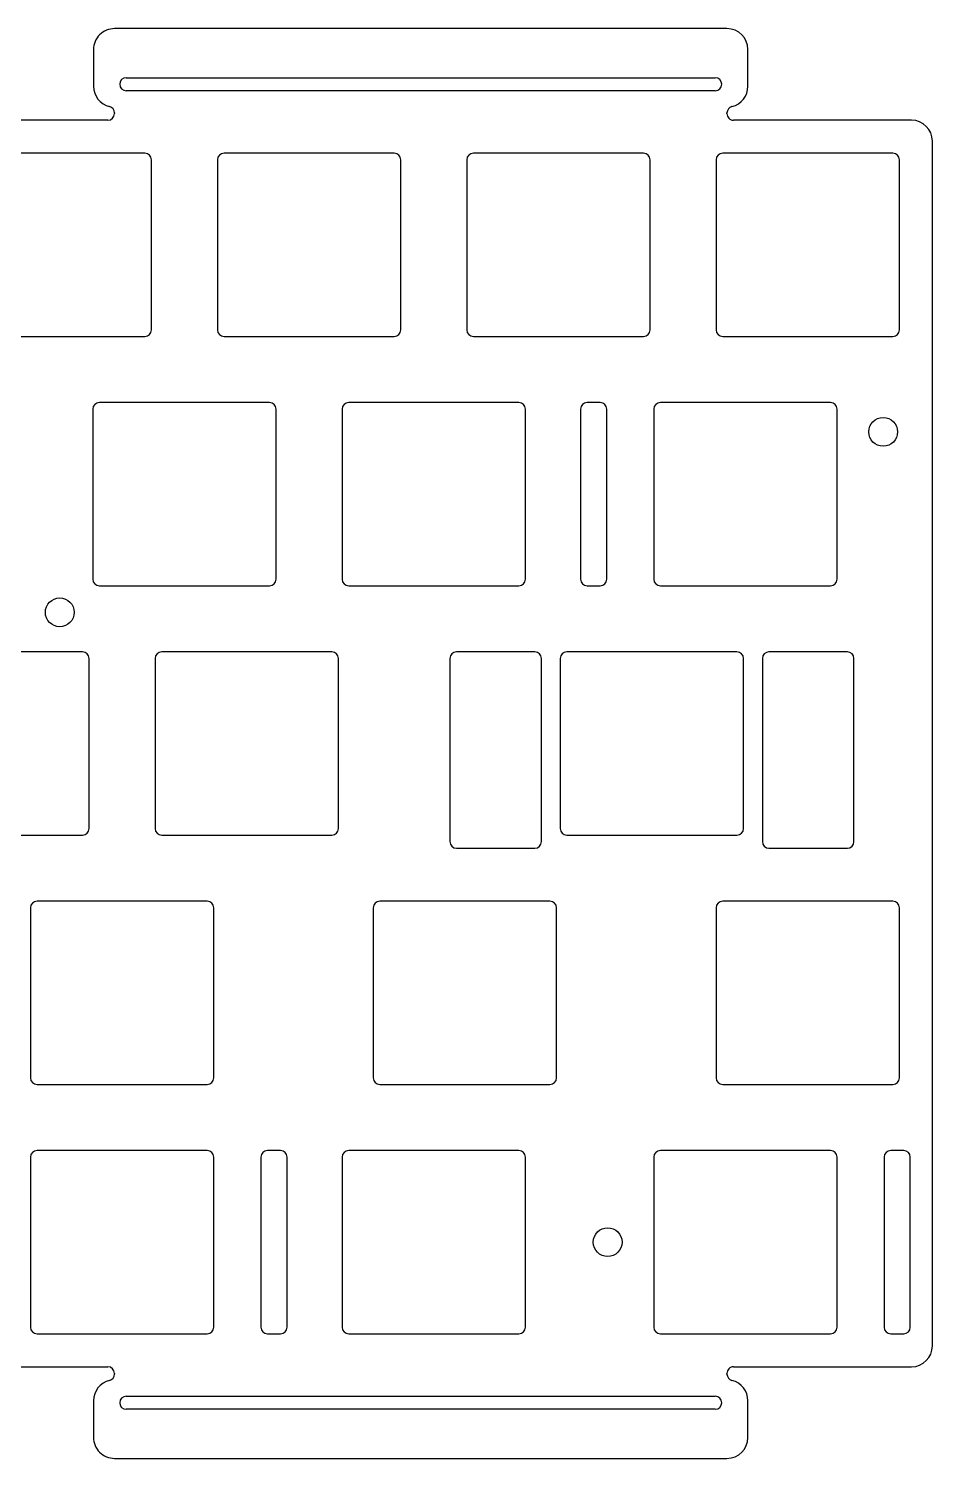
# Model space of a CAD drawing. Header units: millimetres. Extents: x 0 to 286, y -101 to 9.
# Drawn here: x 216.7 to 285.8, y -100.7 to 8.6 of the extents above; entities that cross this region are included whole.
import ezdxf

# ---------------------------------------------------------------- set-up
doc = ezdxf.new("R2010")
doc.units = ezdxf.units.MM
doc.layers.add('Edge.Cuts', color=254, linetype='CONTINUOUS', true_color=0xd0d2cd)

msp = doc.modelspace()

# ---------------------------------------------------------------- linework, layer by layer
at = {"layer": 'Edge.Cuts', "linetype": 'CONTINUOUS'}
for p, q in [((270.054918, 8.6), (223.254918, 8.6)), ((221.654918, 7), (221.654918, 4.2)), ((271.654918, 4.2), (271.654918, 7)), ((224.154918, 4.85), (269.154918, 4.85)), ((269.154918, 3.85), (224.154918, 3.85)), ((222.754918, 1.6), (213.215975, 1.6)), ((223.254918, 2.160392), (223.254918, 2.1)), ((270.054918, 2.1), (270.054918, 2.160392)), ((284.15, 1.6), (270.554918, 1.6)), ((285.75, -92.05), (285.75, 0)), ((225.575, -0.925), (212.575, -0.925)), ((244.625, -0.925), (231.625, -0.925)), ((263.675, -0.925), (250.675, -0.925)), ((282.725, -0.925), (269.725, -0.925)), ((226.075, -14.425), (226.075, -1.425)), ((231.125, -1.425), (231.125, -14.425)), ((245.125, -14.425), (245.125, -1.425)), ((250.175, -1.425), (250.175, -14.425)), ((264.175, -14.425), (264.175, -1.425)), ((269.225, -1.425), (269.225, -14.425)), ((283.225, -14.425), (283.225, -1.425)), ((212.575, -14.925), (225.575, -14.925)), ((231.625, -14.925), (244.625, -14.925)), ((250.675, -14.925), (263.675, -14.925)), ((269.725, -14.925), (282.725, -14.925)), ((221.6, -20.475), (221.6, -33.475)), ((235.1, -19.975), (222.1, -19.975)), ((235.6, -33.475), (235.6, -20.475)), ((240.65, -20.475), (240.65, -33.475)), ((254.15, -19.975), (241.15, -19.975)), ((254.65, -33.475), (254.65, -20.475)), ((258.8625, -20.475), (258.8625, -33.475)), ((260.3625, -19.975), (259.3625, -19.975)), ((260.8625, -33.475), (260.8625, -20.475)), ((264.4625, -20.475), (264.4625, -33.475)), ((277.9625, -19.975), (264.9625, -19.975)), ((278.4625, -33.475), (278.4625, -20.475)), ((222.1, -33.975), (235.1, -33.975)), ((241.15, -33.975), (254.15, -33.975)), ((259.3625, -33.975), (260.3625, -33.975)), ((264.9625, -33.975), (277.9625, -33.975)), ((220.8125, -39.025), (207.8125, -39.025)), ((239.8625, -39.025), (226.8625, -39.025)), ((255.38075, -39.025), (249.38075, -39.025)), ((270.81875, -39.025), (257.81875, -39.025)), ((279.25675, -39.025), (273.25675, -39.025)), ((221.3125, -52.525), (221.3125, -39.525)), ((226.3625, -39.525), (226.3625, -52.525)), ((240.3625, -52.525), (240.3625, -39.525)), ((248.88075, -39.525), (248.88075, -53.525)), ((255.88075, -53.525), (255.88075, -39.525)), ((257.31875, -39.525), (257.31875, -52.525)), ((271.31875, -52.525), (271.31875, -39.525)), ((272.75675, -39.525), (272.75675, -53.525)), ((279.75675, -53.525), (279.75675, -39.525)), ((207.8125, -53.025), (220.8125, -53.025)), ((226.8625, -53.025), (239.8625, -53.025)), ((257.81875, -53.025), (270.81875, -53.025)), ((249.38075, -54.025), (255.38075, -54.025)), ((273.25675, -54.025), (279.25675, -54.025)), ((216.8375, -58.575), (216.8375, -71.575)), ((230.3375, -58.075), (217.3375, -58.075)), ((230.8375, -71.575), (230.8375, -58.575)), ((243.03125, -58.575), (243.03125, -71.575)), ((256.53125, -58.075), (243.53125, -58.075)), ((257.03125, -71.575), (257.03125, -58.575)), ((269.225, -58.575), (269.225, -71.575)), ((282.725, -58.075), (269.725, -58.075)), ((283.225, -71.575), (283.225, -58.575)), ((217.3375, -72.075), (230.3375, -72.075)), ((243.53125, -72.075), (256.53125, -72.075)), ((269.725, -72.075), (282.725, -72.075)), ((230.3375, -77.125), (217.3375, -77.125)), ((235.9375, -77.125), (234.9375, -77.125)), ((254.15, -77.125), (241.15, -77.125)), ((277.9625, -77.125), (264.9625, -77.125)), ((283.5625, -77.125), (282.5625, -77.125)), ((216.8375, -77.625), (216.8375, -90.625)), ((230.8375, -90.625), (230.8375, -77.625)), ((234.4375, -77.625), (234.4375, -90.625)), ((236.4375, -90.625), (236.4375, -77.625)), ((240.65, -77.625), (240.65, -90.625)), ((254.65, -90.625), (254.65, -77.625)), ((264.4625, -77.625), (264.4625, -90.625)), ((278.4625, -90.625), (278.4625, -77.625)), ((282.0625, -77.625), (282.0625, -90.625)), ((284.0625, -90.625), (284.0625, -77.625)), ((217.3375, -91.125), (230.3375, -91.125)), ((234.9375, -91.125), (235.9375, -91.125)), ((241.15, -91.125), (254.15, -91.125)), ((264.9625, -91.125), (277.9625, -91.125)), ((282.5625, -91.125), (283.5625, -91.125)), ((213.215975, -93.65), (222.754918, -93.65)), ((270.554918, -93.65), (284.15, -93.65)), ((223.254918, -94.15), (223.254918, -94.210392)), ((270.054918, -94.210392), (270.054918, -94.15)), ((224.154882, -95.9), (269.154882, -95.9)), ((221.654918, -96.25), (221.654918, -99.05)), ((269.154882, -96.9), (224.154882, -96.9)), ((271.654918, -99.05), (271.654918, -96.25)), ((223.254918, -100.65), (270.054918, -100.65))]:
    msp.add_line(p, q, dxfattribs=at)
at = {"layer": 'Edge.Cuts'}
for centre in [(281.9875, -22.2125), (219.075, -36), (260.9375, -84.125)]:
    msp.add_circle(centre, 1.1, dxfattribs=at)
for centre, radius, start, end in [((223.2549, 7), 1.599982, 89.99935542, 180), ((270.0549, 7), 1.6, 0, 89.99935542), ((224.154918, 4.35), 0.5, -270, -90), ((269.154918, 4.35), 0.5, -90, 90), ((223.2549, 4.2), 1.599996, -180, -103.77350685), ((270.0549, 4.2), 1.600018, -76.22520629, 0), ((222.7549, 2.1604), 0.499997, -0.0009167, 76.22359155), ((270.5549, 2.1604), 0.499982, -256.22770957, -179.99908323), ((222.7549, 2.1), 0.500018, -89.99793735, 0), ((270.5549, 2.1), 0.5, -180, -89.99793735), ((284.15, 0), 1.6, 0, 90), ((225.575, -1.425), 0.5, 0, 90), ((231.625, -1.425), 0.5, 90, 180), ((244.625, -1.425), 0.5, 0, 90), ((250.675, -1.425), 0.5, 90, 180), ((263.675, -1.425), 0.5, 0, 90), ((269.725, -1.425), 0.5, 90, 180), ((282.725, -1.425), 0.5, 0, 90), ((225.575, -14.425), 0.5, -90, 0), ((231.625, -14.425), 0.5, -180, -90), ((244.625, -14.425), 0.5, -90, 0), ((250.675, -14.425), 0.5, -180, -90), ((263.675, -14.425), 0.5, -90, 0), ((269.725, -14.425), 0.5, -180, -90), ((282.725, -14.425), 0.5, -90, 0), ((222.1, -20.475), 0.5, 90, 180), ((235.1, -20.475), 0.5, 0, 90), ((241.15, -20.475), 0.5, 90, 180), ((254.15, -20.475), 0.5, 0, 90), ((259.3625, -20.475), 0.5, 90, 180), ((260.3625, -20.475), 0.5, 0, 90), ((264.9625, -20.475), 0.5, 90, 180), ((277.9625, -20.475), 0.5, 0, 90), ((222.1, -33.475), 0.5, -180, -90), ((235.1, -33.475), 0.5, -90, 0), ((241.15, -33.475), 0.5, -180, -90), ((254.15, -33.475), 0.5, -90, 0), ((259.3625, -33.475), 0.5, -180, -90), ((260.3625, -33.475), 0.5, -90, 0), ((264.9625, -33.475), 0.5, -180, -90), ((277.9625, -33.475), 0.5, -90, 0), ((220.8125, -39.525), 0.5, 0, 90), ((226.8625, -39.525), 0.5, 90, 180), ((239.8625, -39.525), 0.5, 0, 90), ((249.3808, -39.525), 0.50005, 90.00572958, 180), ((255.3807, -39.525), 0.5, 0, 89.99427042), ((257.8188, -39.525), 0.50005, 90.00572958, 180), ((270.8187, -39.525), 0.5, 0, 89.99427042), ((273.2568, -39.525), 0.50005, 90.00572958, 180), ((279.2567, -39.525), 0.5, 0, 89.99427042), ((220.8125, -52.525), 0.5, -90, 0), ((226.8625, -52.525), 0.5, -180, -90), ((239.8625, -52.525), 0.5, -90, 0), ((249.3808, -53.525), 0.5, -180, -90.00572958), ((255.3807, -53.525), 0.50005, -89.99427042, 0), ((257.8188, -52.525), 0.5, -180, -90.00572958), ((270.8187, -52.525), 0.50005, -89.99427042, 0), ((273.2568, -53.525), 0.5, -180, -90.00572958), ((279.2567, -53.525), 0.50005, -89.99427042, 0), ((217.3375, -58.575), 0.5, 90, 180), ((230.3375, -58.575), 0.5, 0, 90), ((243.5313, -58.575), 0.50005, 90.00572958, 180), ((256.5312, -58.575), 0.5, 0, 89.99427042), ((269.725, -58.575), 0.5, 90, 180), ((282.725, -58.575), 0.5, 0, 90), ((217.3375, -71.575), 0.5, -180, -90), ((230.3375, -71.575), 0.5, -90, 0), ((243.5313, -71.575), 0.5, -180, -90.00572958), ((256.5312, -71.575), 0.50005, -89.99427042, 0), ((269.725, -71.575), 0.5, -180, -90), ((282.725, -71.575), 0.5, -90, 0), ((217.3375, -77.625), 0.5, 90, 180), ((230.3375, -77.625), 0.5, 0, 90), ((234.9375, -77.625), 0.5, 90, 180), ((235.9375, -77.625), 0.5, 0, 90), ((241.15, -77.625), 0.5, 90, 180), ((254.15, -77.625), 0.5, 0, 90), ((264.9625, -77.625), 0.5, 90, 180), ((277.9625, -77.625), 0.5, 0, 90), ((282.5625, -77.625), 0.5, 90, 180), ((283.5625, -77.625), 0.5, 0, 90), ((217.3375, -90.625), 0.5, -180, -90), ((230.3375, -90.625), 0.5, -90, 0), ((234.9375, -90.625), 0.5, -180, -90), ((235.9375, -90.625), 0.5, -90, 0), ((241.15, -90.625), 0.5, -180, -90), ((254.15, -90.625), 0.5, -90, 0), ((264.9625, -90.625), 0.5, -180, -90), ((277.9625, -90.625), 0.5, -90, 0), ((282.5625, -90.625), 0.5, -180, -90), ((283.5625, -90.625), 0.5, -90, 0), ((284.15, -92.05), 1.6, -90, 0), ((222.7549, -94.15), 0.5, 0, 89.99793735), ((270.5549, -94.15), 0.499982, 89.99793735, 180), ((223.2549, -96.25), 1.599982, 103.77350685, 180), ((222.7549, -94.2104), 0.500018, -76.22359155, 0.0009167), ((270.5549, -94.2104), 0.499988, -180.00091677, -103.77229043), ((270.0549, -96.25), 1.600005, 0, 76.22520629), ((224.154882, -96.4), 0.5, -270, -90), ((269.154882, -96.4), 0.5, -90, 90), ((223.2549, -99.05), 1.6, -180, -89.99935542), ((270.0549, -99.05), 1.600018, -89.99935542, 0)]:
    msp.add_arc(centre, radius, start, end, dxfattribs=at)

doc.saveas('drawing.dxf')
